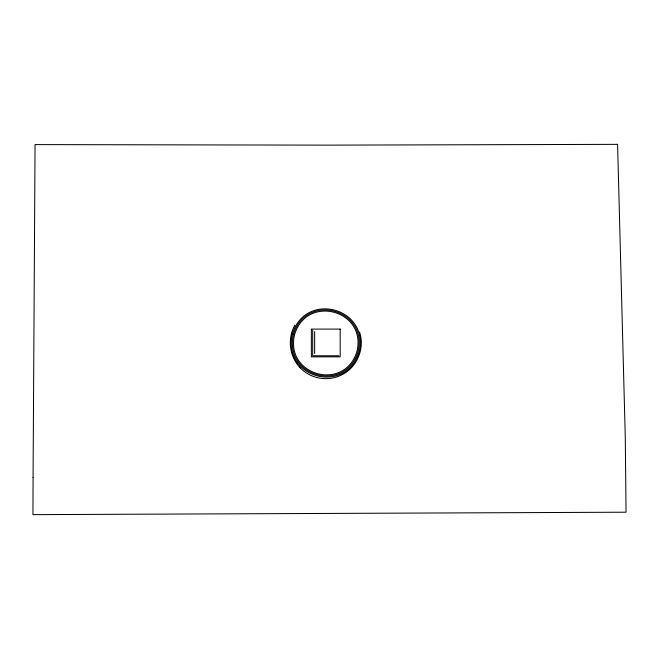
<?xml version="1.0" encoding="UTF-8"?>
<svg xmlns="http://www.w3.org/2000/svg" width="659" height="659" viewBox="0 0 659 659"><rect width="100%" height="100%" fill="white"/><g stroke="black" fill="none" stroke-linecap="round" stroke-linejoin="round"><path stroke-width="0.99" d="M294.886 325.134C287.077 338.833 289.458 356.972 300.545 368.192M314.648 331.642L314.648 353.43M338.8 355.769L312.712 355.769L312.712 330.118M359.517 332.021C363.875 344.443 360.036 358.784 350.992 368.192A35.668 35.668 0 0 1 299.268 366.841M33.074 477.273L32.95 514.646L626.05 512.208L625.284 437.584L617.582 144.354L328.017 145.137L35.059 144.593L33.074 477.273M292.407 334.022C281.863 378.101 346.222 395.351 359.139 351.914C369.683 307.835 305.315 290.586 292.407 334.022M293.494 334.319C283.296 376.956 345.555 393.645 358.051 351.618C368.249 308.98 305.982 292.291 293.494 334.319M294.581 334.607C284.721 375.811 344.888 391.932 356.964 351.329C366.816 310.125 306.649 294.005 294.581 334.607M340.184 329.096L311.361 329.096L311.361 356.84L340.184 356.84L340.184 329.096"/></g></svg>
